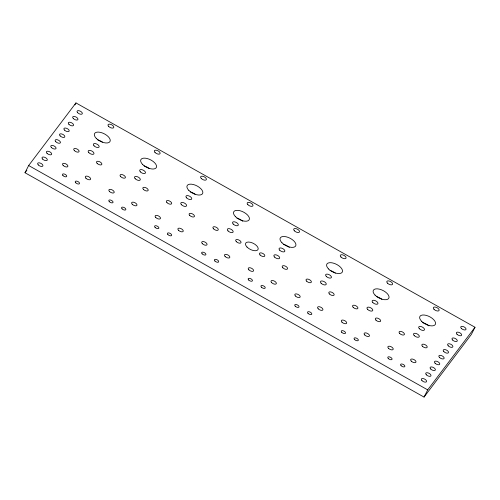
<?xml version="1.0" encoding="UTF-8"?>
<svg xmlns="http://www.w3.org/2000/svg" width="500" height="500" viewBox="0 0 500 500"><rect width="100%" height="100%" fill="white"/><g stroke="black" fill="none" stroke-linecap="round" stroke-linejoin="round"><path stroke-width="0.75" d="M25 172.744L28.663 165.531L75.956 102.919L475 327.256L471.337 334.469L424.044 397.081L25 172.744L26.875 170.269M74.956 104.887L75.956 102.919M424.044 397.081L427.7 389.869L475 327.256M28.663 165.531L427.7 389.869M236.925 218.094A8.688 4.237 26.9 0 1 242.819 221.238M190.35 191.906A8.688 4.237 26.9 0 1 195.062 194.169M376.556 296.594A8.688 4.237 26.9 0 1 381.875 299.288M330.031 270.431A8.688 4.237 26.9 0 1 335.35 273.131M97.75 139.85A8.688 4.237 26.9 0 1 102.463 142.106M283.456 244.25A8.688 4.237 26.9 0 1 289.344 247.394M144.075 165.894A8.688 4.237 26.9 0 1 149.394 168.588M422.413 322.562A8.688 4.237 26.9 0 1 428.975 325.894M247.019 247.062A6.95 3.394 26.9 0 0 257.875 249.788A6.95 3.394 26.9 0 0 250.6 242.319A6.95 3.394 26.9 0 0 247.019 247.062M55.788 141.719A2.894 1.412 26.9 0 0 60.312 142.85A2.894 1.412 26.9 0 0 57.281 139.744A2.894 1.412 26.9 0 0 55.788 141.719M60.169 135.919A2.894 1.412 26.9 0 0 64.688 137.056A2.894 1.412 26.9 0 0 61.662 133.944A2.894 1.412 26.9 0 0 60.169 135.919M64.544 130.125A2.894 1.412 26.9 0 0 69.069 131.256A2.894 1.412 26.9 0 0 66.037 128.144A2.894 1.412 26.9 0 0 64.544 130.125M354.556 339.525A2.35 1.15 26.9 0 0 358.231 340.45A2.35 1.15 26.9 0 0 355.769 337.925A2.35 1.15 26.9 0 0 354.556 339.525M68.925 124.325A2.894 1.412 26.9 0 0 73.45 125.463A2.894 1.412 26.9 0 0 70.419 122.35A2.894 1.412 26.9 0 0 68.925 124.325M62.956 175.594A2.35 1.15 26.9 0 0 66.631 176.519A2.35 1.15 26.9 0 0 64.169 173.994A2.35 1.15 26.9 0 0 62.956 175.594M202.338 243.675A2.944 1.438 26.9 0 0 206.938 244.831A2.944 1.438 26.9 0 0 203.856 241.669A2.944 1.438 26.9 0 0 202.338 243.675M122.075 208.831A2.35 1.15 26.9 0 0 125.75 209.75A2.35 1.15 26.9 0 0 123.287 207.225A2.35 1.15 26.9 0 0 122.075 208.831M282.844 267.794A2.944 1.438 26.9 0 0 287.444 268.944A2.944 1.438 26.9 0 0 284.363 265.781A2.944 1.438 26.9 0 0 282.844 267.794M77.688 112.731A2.894 1.412 26.9 0 0 82.206 113.863A2.894 1.412 26.9 0 0 79.175 110.756A2.894 1.412 26.9 0 0 77.688 112.731M73.306 118.525A2.894 1.412 26.9 0 0 77.831 119.663A2.894 1.412 26.9 0 0 74.8 116.55A2.894 1.412 26.9 0 0 73.306 118.525M51.406 147.513A2.894 1.412 26.9 0 0 55.931 148.65A2.894 1.412 26.9 0 0 52.9 145.538A2.894 1.412 26.9 0 0 51.406 147.513M47.031 153.312A2.894 1.412 26.9 0 0 51.55 154.45A2.894 1.412 26.9 0 0 48.525 151.337A2.894 1.412 26.9 0 0 47.031 153.312M42.65 159.113A2.894 1.412 26.9 0 0 47.175 160.244A2.894 1.412 26.9 0 0 44.144 157.131A2.894 1.412 26.9 0 0 42.65 159.113M38.269 164.906A2.894 1.412 26.9 0 0 42.794 166.044A2.894 1.412 26.9 0 0 39.762 162.931A2.894 1.412 26.9 0 0 38.269 164.906M461.381 328.438A2.894 1.412 26.9 0 0 465.9 329.575A2.894 1.412 26.9 0 0 462.875 326.463A2.894 1.412 26.9 0 0 461.381 328.438M457 334.237A2.894 1.412 26.9 0 0 461.525 335.369A2.894 1.412 26.9 0 0 458.494 332.256A2.894 1.412 26.9 0 0 457 334.237M452.619 340.031A2.894 1.412 26.9 0 0 457.144 341.169A2.894 1.412 26.9 0 0 454.113 338.056A2.894 1.412 26.9 0 0 452.619 340.031M448.244 345.831A2.894 1.412 26.9 0 0 452.762 346.962A2.894 1.412 26.9 0 0 449.738 343.856A2.894 1.412 26.9 0 0 448.244 345.831M443.862 351.625A2.894 1.412 26.9 0 0 448.387 352.762A2.894 1.412 26.9 0 0 445.356 349.65A2.894 1.412 26.9 0 0 443.862 351.625M439.481 357.425A2.894 1.412 26.9 0 0 444.006 358.562A2.894 1.412 26.9 0 0 440.975 355.45A2.894 1.412 26.9 0 0 439.481 357.425M435.106 363.225A2.894 1.412 26.9 0 0 439.625 364.356A2.894 1.412 26.9 0 0 436.594 361.244A2.894 1.412 26.9 0 0 435.106 363.225M430.725 369.019A2.894 1.412 26.9 0 0 435.25 370.156A2.894 1.412 26.9 0 0 432.219 367.044A2.894 1.412 26.9 0 0 430.725 369.019M426.344 374.819A2.894 1.412 26.9 0 0 430.869 375.95A2.894 1.412 26.9 0 0 427.837 372.844A2.894 1.412 26.9 0 0 426.344 374.819M421.962 380.613A2.894 1.412 26.9 0 0 426.488 381.75A2.894 1.412 26.9 0 0 423.456 378.638A2.894 1.412 26.9 0 0 421.962 380.613M388.294 358.494A2.35 1.15 26.9 0 0 391.969 359.419A2.35 1.15 26.9 0 0 389.506 356.887A2.35 1.15 26.9 0 0 388.294 358.494M401.081 365.688A2.35 1.15 26.9 0 0 404.756 366.606A2.35 1.15 26.9 0 0 402.294 364.081A2.35 1.15 26.9 0 0 401.081 365.688M341.769 332.337A2.35 1.15 26.9 0 0 345.438 333.256A2.35 1.15 26.9 0 0 342.981 330.731A2.35 1.15 26.9 0 0 341.769 332.337M295.238 306.181A2.35 1.15 26.9 0 0 298.913 307.1A2.35 1.15 26.9 0 0 296.45 304.575A2.35 1.15 26.9 0 0 295.238 306.181M308.031 313.369A2.35 1.15 26.9 0 0 311.7 314.294A2.35 1.15 26.9 0 0 309.244 311.769A2.35 1.15 26.9 0 0 308.031 313.369M248.663 279.994A2.35 1.15 26.9 0 0 252.338 280.919A2.35 1.15 26.9 0 0 249.875 278.394A2.35 1.15 26.9 0 0 248.663 279.994M261.456 287.188A2.35 1.15 26.9 0 0 265.125 288.106A2.35 1.15 26.9 0 0 262.669 285.581A2.35 1.15 26.9 0 0 261.456 287.188M202.138 253.837A2.35 1.15 26.9 0 0 205.812 254.762A2.35 1.15 26.9 0 0 203.35 252.237A2.35 1.15 26.9 0 0 202.138 253.837M214.925 261.031A2.35 1.15 26.9 0 0 218.6 261.95A2.35 1.15 26.9 0 0 216.137 259.425A2.35 1.15 26.9 0 0 214.925 261.031M155.106 227.4A2.35 1.15 26.9 0 0 158.781 228.319A2.35 1.15 26.9 0 0 156.319 225.794A2.35 1.15 26.9 0 0 155.106 227.4M167.894 234.587A2.35 1.15 26.9 0 0 171.569 235.512A2.35 1.15 26.9 0 0 169.106 232.987A2.35 1.15 26.9 0 0 167.894 234.587M109.288 201.637A2.35 1.15 26.9 0 0 112.956 202.562A2.35 1.15 26.9 0 0 110.5 200.037A2.35 1.15 26.9 0 0 109.288 201.637M75.75 182.787A2.35 1.15 26.9 0 0 79.419 183.706A2.35 1.15 26.9 0 0 76.963 181.181A2.35 1.15 26.9 0 0 75.75 182.787M421.594 321.275A8.688 4.237 26.9 0 0 435.163 324.681A8.688 4.237 26.9 0 0 426.075 315.344A8.688 4.237 26.9 0 0 421.594 321.275M414.2 335.581A3.188 1.556 26.9 0 0 419.175 336.825A3.188 1.556 26.9 0 0 415.838 333.406A3.188 1.556 26.9 0 0 414.2 335.581M434.025 309.331A3.188 1.556 26.9 0 0 439 310.581A3.188 1.556 26.9 0 0 435.669 307.156A3.188 1.556 26.9 0 0 434.025 309.331M419.369 328.731A3.188 1.556 26.9 0 0 424.344 329.981A3.188 1.556 26.9 0 0 421.012 326.556A3.188 1.556 26.9 0 0 419.369 328.731M375.069 295.119A8.688 4.237 26.9 0 0 388.638 298.525A8.688 4.237 26.9 0 0 379.55 289.188A8.688 4.237 26.9 0 0 375.069 295.119M367.669 309.425A3.188 1.556 26.9 0 0 372.644 310.669A3.188 1.556 26.9 0 0 369.312 307.25A3.188 1.556 26.9 0 0 367.669 309.425M387.5 283.175A3.188 1.556 26.9 0 0 392.475 284.425A3.188 1.556 26.9 0 0 389.144 281A3.188 1.556 26.9 0 0 387.5 283.175M372.844 302.575A3.188 1.556 26.9 0 0 377.819 303.825A3.188 1.556 26.9 0 0 374.487 300.4A3.188 1.556 26.9 0 0 372.844 302.575M328.544 268.962A8.688 4.237 26.9 0 0 342.113 272.369A8.688 4.237 26.9 0 0 333.019 263.031A8.688 4.237 26.9 0 0 328.544 268.962M321.144 283.269A3.188 1.556 26.9 0 0 326.119 284.513A3.188 1.556 26.9 0 0 322.788 281.094A3.188 1.556 26.9 0 0 321.144 283.269M340.975 257.019A3.188 1.556 26.9 0 0 345.95 258.269A3.188 1.556 26.9 0 0 342.612 254.844A3.188 1.556 26.9 0 0 340.975 257.019M326.319 276.419A3.188 1.556 26.9 0 0 331.294 277.669A3.188 1.556 26.9 0 0 327.956 274.244A3.188 1.556 26.9 0 0 326.319 276.419M281.962 242.781A8.688 4.237 26.9 0 0 295.531 246.181A8.688 4.237 26.9 0 0 286.444 236.85A8.688 4.237 26.9 0 0 281.962 242.781M274.569 257.081A3.188 1.556 26.9 0 0 279.544 258.331A3.188 1.556 26.9 0 0 276.212 254.906A3.188 1.556 26.9 0 0 274.569 257.081M294.394 230.831A3.188 1.556 26.9 0 0 299.369 232.081A3.188 1.556 26.9 0 0 296.038 228.656A3.188 1.556 26.9 0 0 294.394 230.831M279.738 250.231A3.188 1.556 26.9 0 0 284.713 251.481A3.188 1.556 26.9 0 0 281.381 248.062A3.188 1.556 26.9 0 0 279.738 250.231M235.438 216.619A8.688 4.237 26.9 0 0 249.006 220.025A8.688 4.237 26.9 0 0 239.919 210.694A8.688 4.237 26.9 0 0 235.438 216.619M228.038 230.925A3.188 1.556 26.9 0 0 233.019 232.175A3.188 1.556 26.9 0 0 229.681 228.75A3.188 1.556 26.9 0 0 228.038 230.925M247.869 204.675A3.188 1.556 26.9 0 0 252.844 205.925A3.188 1.556 26.9 0 0 249.513 202.5A3.188 1.556 26.9 0 0 247.869 204.675M233.212 224.075A3.188 1.556 26.9 0 0 238.188 225.325A3.188 1.556 26.9 0 0 234.856 221.9A3.188 1.556 26.9 0 0 233.212 224.075M188.863 190.438A8.688 4.237 26.9 0 0 202.431 193.844A8.688 4.237 26.9 0 0 193.337 184.506A8.688 4.237 26.9 0 0 188.863 190.438M181.462 204.737A3.188 1.556 26.9 0 0 186.438 205.987A3.188 1.556 26.9 0 0 183.106 202.562A3.188 1.556 26.9 0 0 181.462 204.737M201.294 178.494A3.188 1.556 26.9 0 0 206.269 179.737A3.188 1.556 26.9 0 0 202.931 176.319A3.188 1.556 26.9 0 0 201.294 178.494M186.637 197.894A3.188 1.556 26.9 0 0 191.612 199.137A3.188 1.556 26.9 0 0 188.281 195.719A3.188 1.556 26.9 0 0 186.637 197.894M142.587 164.419A8.688 4.237 26.9 0 0 156.156 167.825A8.688 4.237 26.9 0 0 147.062 158.494A8.688 4.237 26.9 0 0 142.587 164.419M135.188 178.725A3.188 1.556 26.9 0 0 140.162 179.975A3.188 1.556 26.9 0 0 136.831 176.55A3.188 1.556 26.9 0 0 135.188 178.725M155.019 152.475A3.188 1.556 26.9 0 0 159.994 153.725A3.188 1.556 26.9 0 0 156.656 150.3A3.188 1.556 26.9 0 0 155.019 152.475M140.363 171.875A3.188 1.556 26.9 0 0 145.338 173.125A3.188 1.556 26.9 0 0 142.006 169.7A3.188 1.556 26.9 0 0 140.363 171.875M96.263 138.381A8.688 4.237 26.9 0 0 109.831 141.781A8.688 4.237 26.9 0 0 100.738 132.45A8.688 4.237 26.9 0 0 96.263 138.381M88.863 152.681A3.188 1.556 26.9 0 0 93.837 153.931A3.188 1.556 26.9 0 0 90.506 150.506A3.188 1.556 26.9 0 0 88.863 152.681M108.694 126.431A3.188 1.556 26.9 0 0 113.669 127.681A3.188 1.556 26.9 0 0 110.331 124.256A3.188 1.556 26.9 0 0 108.694 126.431M94.038 145.831A3.188 1.556 26.9 0 0 99.012 147.081A3.188 1.556 26.9 0 0 95.675 143.663A3.188 1.556 26.9 0 0 94.038 145.831M388.494 348.331A2.944 1.438 26.9 0 0 393.094 349.481A2.944 1.438 26.9 0 0 390.012 346.325A2.944 1.438 26.9 0 0 388.494 348.331M399.706 333.488A2.944 1.438 26.9 0 0 404.3 334.644A2.944 1.438 26.9 0 0 401.225 331.481A2.944 1.438 26.9 0 0 399.706 333.488M411.269 361.131A2.944 1.438 26.9 0 0 415.863 362.281A2.944 1.438 26.9 0 0 412.781 359.125A2.944 1.438 26.9 0 0 411.269 361.131M422.475 346.287A2.944 1.438 26.9 0 0 427.075 347.444A2.944 1.438 26.9 0 0 423.994 344.281A2.944 1.438 26.9 0 0 422.475 346.287M341.969 322.175A2.944 1.438 26.9 0 0 346.562 323.325A2.944 1.438 26.9 0 0 343.488 320.163A2.944 1.438 26.9 0 0 341.969 322.175M353.181 307.331A2.944 1.438 26.9 0 0 357.775 308.488A2.944 1.438 26.9 0 0 354.7 305.325A2.944 1.438 26.9 0 0 353.181 307.331M364.738 334.975A2.944 1.438 26.9 0 0 369.338 336.125A2.944 1.438 26.9 0 0 366.256 332.969A2.944 1.438 26.9 0 0 364.738 334.975M375.95 320.131A2.944 1.438 26.9 0 0 380.544 321.287A2.944 1.438 26.9 0 0 377.469 318.125A2.944 1.438 26.9 0 0 375.95 320.131M295.444 296.019A2.944 1.438 26.9 0 0 300.038 297.169A2.944 1.438 26.9 0 0 296.962 294.006A2.944 1.438 26.9 0 0 295.444 296.019M306.656 281.175A2.944 1.438 26.9 0 0 311.25 282.331A2.944 1.438 26.9 0 0 308.169 279.169A2.944 1.438 26.9 0 0 306.656 281.175M318.212 308.819A2.944 1.438 26.9 0 0 322.806 309.969A2.944 1.438 26.9 0 0 319.731 306.812A2.944 1.438 26.9 0 0 318.212 308.819M329.425 293.975A2.944 1.438 26.9 0 0 334.019 295.131A2.944 1.438 26.9 0 0 330.938 291.969A2.944 1.438 26.9 0 0 329.425 293.975M248.869 269.831A2.944 1.438 26.9 0 0 253.463 270.988A2.944 1.438 26.9 0 0 250.381 267.825A2.944 1.438 26.9 0 0 248.869 269.831M260.075 254.994A2.944 1.438 26.9 0 0 264.675 256.144A2.944 1.438 26.9 0 0 261.594 252.981A2.944 1.438 26.9 0 0 260.075 254.994M271.637 282.631A2.944 1.438 26.9 0 0 276.231 283.788A2.944 1.438 26.9 0 0 273.15 280.625A2.944 1.438 26.9 0 0 271.637 282.631M213.55 228.837A2.944 1.438 26.9 0 0 218.144 229.988A2.944 1.438 26.9 0 0 215.069 226.825A2.944 1.438 26.9 0 0 213.55 228.837M225.106 256.475A2.944 1.438 26.9 0 0 229.706 257.631A2.944 1.438 26.9 0 0 226.625 254.469A2.944 1.438 26.9 0 0 225.106 256.475M236.319 241.637A2.944 1.438 26.9 0 0 240.912 242.787A2.944 1.438 26.9 0 0 237.838 239.625A2.944 1.438 26.9 0 0 236.319 241.637M155.762 217.494A2.944 1.438 26.9 0 0 160.356 218.644A2.944 1.438 26.9 0 0 157.281 215.481A2.944 1.438 26.9 0 0 155.762 217.494M166.975 202.65A2.944 1.438 26.9 0 0 171.569 203.8A2.944 1.438 26.9 0 0 168.487 200.644A2.944 1.438 26.9 0 0 166.975 202.65M178.531 230.294A2.944 1.438 26.9 0 0 183.125 231.444A2.944 1.438 26.9 0 0 180.05 228.281A2.944 1.438 26.9 0 0 178.531 230.294M189.744 215.45A2.944 1.438 26.9 0 0 194.338 216.606A2.944 1.438 26.9 0 0 191.262 213.444A2.944 1.438 26.9 0 0 189.744 215.45M109.488 191.475A2.944 1.438 26.9 0 0 114.081 192.631A2.944 1.438 26.9 0 0 111.006 189.469A2.944 1.438 26.9 0 0 109.488 191.475M120.7 176.637A2.944 1.438 26.9 0 0 125.294 177.787A2.944 1.438 26.9 0 0 122.212 174.625A2.944 1.438 26.9 0 0 120.7 176.637M132.256 204.275A2.944 1.438 26.9 0 0 136.85 205.431A2.944 1.438 26.9 0 0 133.775 202.269A2.944 1.438 26.9 0 0 132.256 204.275M143.469 189.438A2.944 1.438 26.9 0 0 148.062 190.588A2.944 1.438 26.9 0 0 144.987 187.425A2.944 1.438 26.9 0 0 143.469 189.438M63.163 165.431A2.944 1.438 26.9 0 0 67.756 166.588A2.944 1.438 26.9 0 0 64.681 163.425A2.944 1.438 26.9 0 0 63.163 165.431M74.375 150.594A2.944 1.438 26.9 0 0 78.969 151.744A2.944 1.438 26.9 0 0 75.888 148.581A2.944 1.438 26.9 0 0 74.375 150.594M85.931 178.231A2.944 1.438 26.9 0 0 90.525 179.387A2.944 1.438 26.9 0 0 87.45 176.225A2.944 1.438 26.9 0 0 85.931 178.231M97.144 163.394A2.944 1.438 26.9 0 0 101.737 164.544A2.944 1.438 26.9 0 0 98.656 161.381A2.944 1.438 26.9 0 0 97.144 163.394"/></g></svg>
